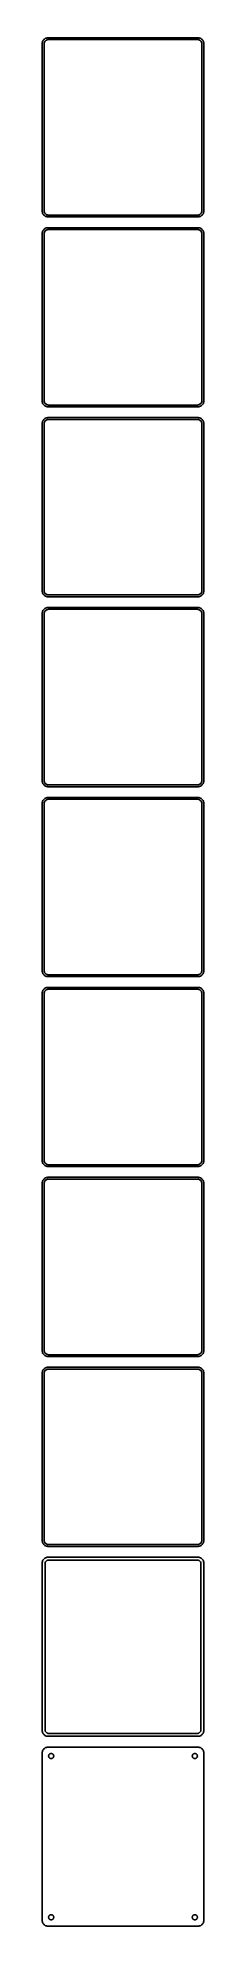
# Model space of a CAD drawing. Header units: metres. Extents: x -68 to 68, y 1515 to 3096.
import ezdxf

# ---------------------------------------------------------------- set-up
doc = ezdxf.new("R2010")
doc.units = ezdxf.units.M

msp = doc.modelspace()

# ---------------------------------------------------------------- linework, layer by layer
for p, q in [((-67.4606, 3091.63), (-67.5, 3091)), ((-67.5, 3091), (-67.5, 2951)), ((-67.3429, 3092.24), (-67.4606, 3091.63)), ((-67.1489, 3092.84), (-67.3429, 3092.24)), ((-66.8815, 3093.41), (-67.1489, 3092.84)), ((-66.5451, 3093.94), (-66.8815, 3093.41)), ((-66.1448, 3094.42), (-66.5451, 3093.94)), ((-65.6871, 3094.85), (-66.1448, 3094.42)), ((-66, 3090.5), (-65.9685, 3091)), ((-66, 2951.5), (-66, 3090.5)), ((-65.9685, 3091), (-65.8743, 3091.49)), ((-65.8743, 3091.49), (-65.7191, 3091.97)), ((-65.7191, 3091.97), (-65.5052, 3092.43)), ((-65.1791, 3095.22), (-65.6871, 3094.85)), ((-65.5052, 3092.43), (-65.2361, 3092.85)), ((-65.2361, 3092.85), (-64.9159, 3093.24)), ((-64.6289, 3095.52), (-65.1791, 3095.22)), ((-64.9159, 3093.24), (-64.5497, 3093.58)), ((-64.0451, 3095.76), (-64.6289, 3095.52)), ((-64.5497, 3093.58), (-64.1433, 3093.88)), ((-64.1433, 3093.88), (-63.7031, 3094.12)), ((-63.4369, 3095.91), (-64.0451, 3095.76)), ((-63.7031, 3094.12), (-63.2361, 3094.3)), ((-62.8139, 3095.99), (-63.4369, 3095.91)), ((-63.2361, 3094.3), (-62.7495, 3094.43)), ((62.8139, 3095.99), (-62.8139, 3095.99)), ((-62.7495, 3094.43), (-62.2512, 3094.49)), ((-62.2512, 3094.49), (62.2512, 3094.49)), ((62.2512, 3094.49), (62.7495, 3094.43)), ((62.7495, 3094.43), (63.2361, 3094.3)), ((63.4369, 3095.91), (62.8139, 3095.99)), ((63.2361, 3094.3), (63.7031, 3094.12)), ((64.0451, 3095.76), (63.4369, 3095.91)), ((63.7031, 3094.12), (64.1433, 3093.88)), ((64.6289, 3095.52), (64.0451, 3095.76)), ((64.1433, 3093.88), (64.5497, 3093.58)), ((64.5497, 3093.58), (64.9159, 3093.24)), ((65.1791, 3095.22), (64.6289, 3095.52)), ((64.9159, 3093.24), (65.2361, 3092.85)), ((65.6871, 3094.85), (65.1791, 3095.22)), ((65.2361, 3092.85), (65.5052, 3092.43)), ((65.5052, 3092.43), (65.7191, 3091.97)), ((66.1448, 3094.42), (65.6871, 3094.85)), ((65.7191, 3091.97), (65.8743, 3091.49)), ((65.8743, 3091.49), (65.9685, 3091)), ((65.9685, 3091), (66, 3090.5)), ((66, 3090.5), (66, 2951.5)), ((66.5451, 3093.94), (66.1448, 3094.42)), ((66.8815, 3093.41), (66.5451, 3093.94)), ((67.1489, 3092.84), (66.8815, 3093.41)), ((67.3429, 3092.24), (67.1489, 3092.84)), ((67.4606, 3091.63), (67.3429, 3092.24)), ((67.5, 3091), (67.4606, 3091.63)), ((67.5, 2951), (67.5, 3091)), ((-67.5, 2951), (-67.4606, 2950.37)), ((-67.4606, 2950.37), (-67.3429, 2949.76)), ((-67.3429, 2949.76), (-67.1489, 2949.16)), ((-67.1489, 2949.16), (-66.8815, 2948.59)), ((-66.8815, 2948.59), (-66.5451, 2948.06)), ((-66.5451, 2948.06), (-66.1448, 2947.58)), ((-66.1448, 2947.58), (-65.6871, 2947.15)), ((-65.9685, 2951), (-66, 2951.5)), ((-65.8743, 2950.51), (-65.9685, 2951)), ((-65.7191, 2950.03), (-65.8743, 2950.51)), ((-65.5052, 2949.57), (-65.7191, 2950.03)), ((-65.6871, 2947.15), (-65.1791, 2946.78)), ((-65.2361, 2949.15), (-65.5052, 2949.57)), ((-64.9159, 2948.76), (-65.2361, 2949.15)), ((-65.1791, 2946.78), (-64.6289, 2946.48)), ((-64.5497, 2948.42), (-64.9159, 2948.76)), ((-64.6289, 2946.48), (-64.0451, 2946.24)), ((-64.1433, 2948.12), (-64.5497, 2948.42)), ((-63.7031, 2947.88), (-64.1433, 2948.12)), ((-64.0451, 2946.24), (-63.4369, 2946.09)), ((-63.2361, 2947.7), (-63.7031, 2947.88)), ((-63.4369, 2946.09), (-62.8139, 2946.01)), ((-62.7495, 2947.57), (-63.2361, 2947.7)), ((-62.8139, 2946.01), (62.8139, 2946.01)), ((-62.2512, 2947.51), (-62.7495, 2947.57)), ((62.2512, 2947.51), (-62.2512, 2947.51)), ((62.7495, 2947.57), (62.2512, 2947.51)), ((63.2361, 2947.7), (62.7495, 2947.57)), ((62.8139, 2946.01), (63.4369, 2946.09)), ((63.7031, 2947.88), (63.2361, 2947.7)), ((63.4369, 2946.09), (64.0451, 2946.24)), ((64.1433, 2948.12), (63.7031, 2947.88)), ((64.0451, 2946.24), (64.6289, 2946.48)), ((64.5497, 2948.42), (64.1433, 2948.12)), ((64.9159, 2948.76), (64.5497, 2948.42)), ((64.6289, 2946.48), (65.1791, 2946.78)), ((65.2361, 2949.15), (64.9159, 2948.76)), ((65.1791, 2946.78), (65.6871, 2947.15)), ((65.5052, 2949.57), (65.2361, 2949.15)), ((65.7191, 2950.03), (65.5052, 2949.57)), ((65.6871, 2947.15), (66.1448, 2947.58)), ((65.8743, 2950.51), (65.7191, 2950.03)), ((65.9685, 2951), (65.8743, 2950.51)), ((66, 2951.5), (65.9685, 2951)), ((66.1448, 2947.58), (66.5451, 2948.06)), ((66.5451, 2948.06), (66.8815, 2948.59)), ((66.8815, 2948.59), (67.1489, 2949.16)), ((67.1489, 2949.16), (67.3429, 2949.76)), ((67.3429, 2949.76), (67.4606, 2950.37)), ((67.4606, 2950.37), (67.5, 2951)), ((-67.4606, 2932.63), (-67.5, 2932)), ((-67.5, 2932), (-67.5, 2792)), ((-67.3429, 2933.24), (-67.4606, 2932.63)), ((-67.1489, 2933.84), (-67.3429, 2933.24)), ((-66.8815, 2934.41), (-67.1489, 2933.84)), ((-66.5451, 2934.94), (-66.8815, 2934.41)), ((-66.1448, 2935.42), (-66.5451, 2934.94)), ((-65.6871, 2935.85), (-66.1448, 2935.42)), ((-66, 2931.5), (-65.9685, 2932)), ((-66, 2792.5), (-66, 2931.5)), ((-65.9685, 2932), (-65.8743, 2932.49)), ((-65.8743, 2932.49), (-65.7191, 2932.97)), ((-65.7191, 2932.97), (-65.5052, 2933.43)), ((-65.1791, 2936.22), (-65.6871, 2935.85)), ((-65.5052, 2933.43), (-65.2361, 2933.85)), ((-65.2361, 2933.85), (-64.9159, 2934.24)), ((-64.6289, 2936.52), (-65.1791, 2936.22)), ((-64.9159, 2934.24), (-64.5497, 2934.58)), ((-64.0451, 2936.76), (-64.6289, 2936.52)), ((-64.5497, 2934.58), (-64.1433, 2934.88)), ((-64.1433, 2934.88), (-63.7031, 2935.12)), ((-63.4369, 2936.91), (-64.0451, 2936.76)), ((-63.7031, 2935.12), (-63.2361, 2935.3)), ((-62.8139, 2936.99), (-63.4369, 2936.91)), ((-63.2361, 2935.3), (-62.7495, 2935.43)), ((62.8139, 2936.99), (-62.8139, 2936.99)), ((-62.7495, 2935.43), (-62.2512, 2935.49)), ((-62.2512, 2935.49), (62.2512, 2935.49)), ((62.2512, 2935.49), (62.7495, 2935.43)), ((62.7495, 2935.43), (63.2361, 2935.3)), ((63.4369, 2936.91), (62.8139, 2936.99)), ((63.2361, 2935.3), (63.7031, 2935.12)), ((64.0451, 2936.76), (63.4369, 2936.91)), ((63.7031, 2935.12), (64.1433, 2934.88)), ((64.6289, 2936.52), (64.0451, 2936.76)), ((64.1433, 2934.88), (64.5497, 2934.58)), ((64.5497, 2934.58), (64.9159, 2934.24)), ((65.1791, 2936.22), (64.6289, 2936.52)), ((64.9159, 2934.24), (65.2361, 2933.85)), ((65.6871, 2935.85), (65.1791, 2936.22)), ((65.2361, 2933.85), (65.5052, 2933.43)), ((65.5052, 2933.43), (65.7191, 2932.97)), ((66.1448, 2935.42), (65.6871, 2935.85)), ((65.7191, 2932.97), (65.8743, 2932.49)), ((65.8743, 2932.49), (65.9685, 2932)), ((65.9685, 2932), (66, 2931.5)), ((66, 2931.5), (66, 2792.5)), ((66.5451, 2934.94), (66.1448, 2935.42)), ((66.8815, 2934.41), (66.5451, 2934.94)), ((67.1489, 2933.84), (66.8815, 2934.41)), ((67.3429, 2933.24), (67.1489, 2933.84)), ((67.4606, 2932.63), (67.3429, 2933.24)), ((67.5, 2932), (67.4606, 2932.63)), ((67.5, 2792), (67.5, 2932)), ((-67.5, 2792), (-67.4606, 2791.37)), ((-67.4606, 2791.37), (-67.3429, 2790.76)), ((-67.3429, 2790.76), (-67.1489, 2790.16)), ((-67.1489, 2790.16), (-66.8815, 2789.59)), ((-66.8815, 2789.59), (-66.5451, 2789.06)), ((-66.5451, 2789.06), (-66.1448, 2788.58)), ((-66.1448, 2788.58), (-65.6871, 2788.15)), ((-65.9685, 2792), (-66, 2792.5)), ((-65.8743, 2791.51), (-65.9685, 2792)), ((-65.7191, 2791.03), (-65.8743, 2791.51)), ((-65.5052, 2790.57), (-65.7191, 2791.03)), ((-65.6871, 2788.15), (-65.1791, 2787.78)), ((-65.2361, 2790.15), (-65.5052, 2790.57)), ((-64.9159, 2789.76), (-65.2361, 2790.15)), ((-65.1791, 2787.78), (-64.6289, 2787.48)), ((-64.5497, 2789.42), (-64.9159, 2789.76)), ((-64.6289, 2787.48), (-64.0451, 2787.24)), ((-64.1433, 2789.12), (-64.5497, 2789.42)), ((-63.7031, 2788.88), (-64.1433, 2789.12)), ((-64.0451, 2787.24), (-63.4369, 2787.09)), ((-63.2361, 2788.7), (-63.7031, 2788.88)), ((-63.4369, 2787.09), (-62.8139, 2787.01)), ((-62.7495, 2788.57), (-63.2361, 2788.7)), ((-62.8139, 2787.01), (62.8139, 2787.01)), ((-62.2512, 2788.51), (-62.7495, 2788.57)), ((62.2512, 2788.51), (-62.2512, 2788.51)), ((62.7495, 2788.57), (62.2512, 2788.51)), ((63.2361, 2788.7), (62.7495, 2788.57)), ((62.8139, 2787.01), (63.4369, 2787.09)), ((63.7031, 2788.88), (63.2361, 2788.7)), ((63.4369, 2787.09), (64.0451, 2787.24)), ((64.1433, 2789.12), (63.7031, 2788.88)), ((64.0451, 2787.24), (64.6289, 2787.48)), ((64.5497, 2789.42), (64.1433, 2789.12)), ((64.9159, 2789.76), (64.5497, 2789.42)), ((64.6289, 2787.48), (65.1791, 2787.78)), ((65.2361, 2790.15), (64.9159, 2789.76)), ((65.1791, 2787.78), (65.6871, 2788.15)), ((65.5052, 2790.57), (65.2361, 2790.15)), ((65.7191, 2791.03), (65.5052, 2790.57)), ((65.6871, 2788.15), (66.1448, 2788.58)), ((65.8743, 2791.51), (65.7191, 2791.03)), ((65.9685, 2792), (65.8743, 2791.51)), ((66, 2792.5), (65.9685, 2792)), ((66.1448, 2788.58), (66.5451, 2789.06)), ((66.5451, 2789.06), (66.8815, 2789.59)), ((66.8815, 2789.59), (67.1489, 2790.16)), ((67.1489, 2790.16), (67.3429, 2790.76)), ((67.3429, 2790.76), (67.4606, 2791.37)), ((67.4606, 2791.37), (67.5, 2792)), ((-67.4606, 2773.63), (-67.5, 2773)), ((-67.5, 2773), (-67.5, 2633)), ((-67.3429, 2774.24), (-67.4606, 2773.63)), ((-67.1489, 2774.84), (-67.3429, 2774.24)), ((-66.8815, 2775.41), (-67.1489, 2774.84)), ((-66.5451, 2775.94), (-66.8815, 2775.41)), ((-66.1448, 2776.42), (-66.5451, 2775.94)), ((-65.6871, 2776.85), (-66.1448, 2776.42)), ((-66, 2772.5), (-65.9685, 2773)), ((-66, 2633.5), (-66, 2772.5)), ((-65.9685, 2773), (-65.8743, 2773.49)), ((-65.8743, 2773.49), (-65.7191, 2773.97)), ((-65.7191, 2773.97), (-65.5052, 2774.43)), ((-65.1791, 2777.22), (-65.6871, 2776.85)), ((-65.5052, 2774.43), (-65.2361, 2774.85)), ((-65.2361, 2774.85), (-64.9159, 2775.24)), ((-64.6289, 2777.52), (-65.1791, 2777.22)), ((-64.9159, 2775.24), (-64.5497, 2775.58)), ((-64.0451, 2777.76), (-64.6289, 2777.52)), ((-64.5497, 2775.58), (-64.1433, 2775.88)), ((-64.1433, 2775.88), (-63.7031, 2776.12)), ((-63.4369, 2777.91), (-64.0451, 2777.76)), ((-63.7031, 2776.12), (-63.2361, 2776.3)), ((-62.8139, 2777.99), (-63.4369, 2777.91)), ((-63.2361, 2776.3), (-62.7495, 2776.43)), ((62.8139, 2777.99), (-62.8139, 2777.99)), ((-62.7495, 2776.43), (-62.2512, 2776.49)), ((-62.2512, 2776.49), (62.2512, 2776.49)), ((62.2512, 2776.49), (62.7495, 2776.43)), ((62.7495, 2776.43), (63.2361, 2776.3)), ((63.4369, 2777.91), (62.8139, 2777.99)), ((63.2361, 2776.3), (63.7031, 2776.12)), ((64.0451, 2777.76), (63.4369, 2777.91)), ((63.7031, 2776.12), (64.1433, 2775.88)), ((64.6289, 2777.52), (64.0451, 2777.76)), ((64.1433, 2775.88), (64.5497, 2775.58)), ((64.5497, 2775.58), (64.9159, 2775.24)), ((65.1791, 2777.22), (64.6289, 2777.52)), ((64.9159, 2775.24), (65.2361, 2774.85)), ((65.6871, 2776.85), (65.1791, 2777.22)), ((65.2361, 2774.85), (65.5052, 2774.43)), ((65.5052, 2774.43), (65.7191, 2773.97)), ((66.1448, 2776.42), (65.6871, 2776.85)), ((65.7191, 2773.97), (65.8743, 2773.49)), ((65.8743, 2773.49), (65.9685, 2773)), ((65.9685, 2773), (66, 2772.5)), ((66, 2772.5), (66, 2633.5)), ((66.5451, 2775.94), (66.1448, 2776.42)), ((66.8815, 2775.41), (66.5451, 2775.94)), ((67.1489, 2774.84), (66.8815, 2775.41)), ((67.3429, 2774.24), (67.1489, 2774.84)), ((67.4606, 2773.63), (67.3429, 2774.24)), ((67.5, 2773), (67.4606, 2773.63)), ((67.5, 2633), (67.5, 2773)), ((-67.5, 2633), (-67.4606, 2632.37)), ((-67.4606, 2632.37), (-67.3429, 2631.76)), ((-67.3429, 2631.76), (-67.1489, 2631.16)), ((-67.1489, 2631.16), (-66.8815, 2630.59)), ((-66.8815, 2630.59), (-66.5451, 2630.06)), ((-66.5451, 2630.06), (-66.1448, 2629.58)), ((-66.1448, 2629.58), (-65.6871, 2629.15)), ((-65.9685, 2633), (-66, 2633.5)), ((-65.8743, 2632.51), (-65.9685, 2633)), ((-65.7191, 2632.03), (-65.8743, 2632.51)), ((-65.5052, 2631.57), (-65.7191, 2632.03)), ((-65.6871, 2629.15), (-65.1791, 2628.78)), ((-65.2361, 2631.15), (-65.5052, 2631.57)), ((-64.9159, 2630.76), (-65.2361, 2631.15)), ((-65.1791, 2628.78), (-64.6289, 2628.48)), ((-64.5497, 2630.42), (-64.9159, 2630.76)), ((-64.6289, 2628.48), (-64.0451, 2628.24)), ((-64.1433, 2630.12), (-64.5497, 2630.42)), ((-63.7031, 2629.88), (-64.1433, 2630.12)), ((-64.0451, 2628.24), (-63.4369, 2628.09)), ((-63.2361, 2629.7), (-63.7031, 2629.88)), ((-63.4369, 2628.09), (-62.8139, 2628.01)), ((-62.7495, 2629.57), (-63.2361, 2629.7)), ((-62.8139, 2628.01), (62.8139, 2628.01)), ((-62.2512, 2629.51), (-62.7495, 2629.57)), ((62.2512, 2629.51), (-62.2512, 2629.51)), ((62.7495, 2629.57), (62.2512, 2629.51)), ((63.2361, 2629.7), (62.7495, 2629.57)), ((62.8139, 2628.01), (63.4369, 2628.09)), ((63.7031, 2629.88), (63.2361, 2629.7)), ((63.4369, 2628.09), (64.0451, 2628.24)), ((64.1433, 2630.12), (63.7031, 2629.88)), ((64.0451, 2628.24), (64.6289, 2628.48)), ((64.5497, 2630.42), (64.1433, 2630.12)), ((64.9159, 2630.76), (64.5497, 2630.42)), ((64.6289, 2628.48), (65.1791, 2628.78)), ((65.2361, 2631.15), (64.9159, 2630.76)), ((65.1791, 2628.78), (65.6871, 2629.15)), ((65.5052, 2631.57), (65.2361, 2631.15)), ((65.7191, 2632.03), (65.5052, 2631.57)), ((65.6871, 2629.15), (66.1448, 2629.58)), ((65.8743, 2632.51), (65.7191, 2632.03)), ((65.9685, 2633), (65.8743, 2632.51)), ((66, 2633.5), (65.9685, 2633)), ((66.1448, 2629.58), (66.5451, 2630.06)), ((66.5451, 2630.06), (66.8815, 2630.59)), ((66.8815, 2630.59), (67.1489, 2631.16)), ((67.1489, 2631.16), (67.3429, 2631.76)), ((67.3429, 2631.76), (67.4606, 2632.37)), ((67.4606, 2632.37), (67.5, 2633)), ((-67.4606, 2614.63), (-67.5, 2614)), ((-67.5, 2614), (-67.5, 2474)), ((-67.3429, 2615.24), (-67.4606, 2614.63)), ((-67.1489, 2615.84), (-67.3429, 2615.24)), ((-66.8815, 2616.41), (-67.1489, 2615.84)), ((-66.5451, 2616.94), (-66.8815, 2616.41)), ((-66.1448, 2617.42), (-66.5451, 2616.94)), ((-65.6871, 2617.85), (-66.1448, 2617.42)), ((-66, 2613.5), (-65.9685, 2614)), ((-66, 2474.5), (-66, 2613.5)), ((-65.9685, 2614), (-65.8743, 2614.49)), ((-65.8743, 2614.49), (-65.7191, 2614.97)), ((-65.7191, 2614.97), (-65.5052, 2615.43)), ((-65.1791, 2618.22), (-65.6871, 2617.85)), ((-65.5052, 2615.43), (-65.2361, 2615.85)), ((-65.2361, 2615.85), (-64.9159, 2616.24)), ((-64.6289, 2618.52), (-65.1791, 2618.22)), ((-64.9159, 2616.24), (-64.5497, 2616.58)), ((-64.0451, 2618.76), (-64.6289, 2618.52)), ((-64.5497, 2616.58), (-64.1433, 2616.88)), ((-64.1433, 2616.88), (-63.7031, 2617.12)), ((-63.4369, 2618.91), (-64.0451, 2618.76)), ((-63.7031, 2617.12), (-63.2361, 2617.3)), ((-62.8139, 2618.99), (-63.4369, 2618.91)), ((-63.2361, 2617.3), (-62.7495, 2617.43)), ((62.8139, 2618.99), (-62.8139, 2618.99)), ((-62.7495, 2617.43), (-62.2512, 2617.49)), ((-62.2512, 2617.49), (62.2512, 2617.49)), ((62.2512, 2617.49), (62.7495, 2617.43)), ((62.7495, 2617.43), (63.2361, 2617.3)), ((63.4369, 2618.91), (62.8139, 2618.99)), ((63.2361, 2617.3), (63.7031, 2617.12)), ((64.0451, 2618.76), (63.4369, 2618.91)), ((63.7031, 2617.12), (64.1433, 2616.88)), ((64.6289, 2618.52), (64.0451, 2618.76)), ((64.1433, 2616.88), (64.5497, 2616.58)), ((64.5497, 2616.58), (64.9159, 2616.24)), ((65.1791, 2618.22), (64.6289, 2618.52)), ((64.9159, 2616.24), (65.2361, 2615.85)), ((65.6871, 2617.85), (65.1791, 2618.22)), ((65.2361, 2615.85), (65.5052, 2615.43)), ((65.5052, 2615.43), (65.7191, 2614.97)), ((66.1448, 2617.42), (65.6871, 2617.85)), ((65.7191, 2614.97), (65.8743, 2614.49)), ((65.8743, 2614.49), (65.9685, 2614)), ((65.9685, 2614), (66, 2613.5)), ((66, 2613.5), (66, 2474.5)), ((66.5451, 2616.94), (66.1448, 2617.42)), ((66.8815, 2616.41), (66.5451, 2616.94)), ((67.1489, 2615.84), (66.8815, 2616.41)), ((67.3429, 2615.24), (67.1489, 2615.84)), ((67.4606, 2614.63), (67.3429, 2615.24)), ((67.5, 2614), (67.4606, 2614.63)), ((67.5, 2474), (67.5, 2614)), ((-67.5, 2474), (-67.4606, 2473.37)), ((-67.4606, 2473.37), (-67.3429, 2472.76)), ((-67.3429, 2472.76), (-67.1489, 2472.16)), ((-67.1489, 2472.16), (-66.8815, 2471.59)), ((-66.8815, 2471.59), (-66.5451, 2471.06)), ((-66.5451, 2471.06), (-66.1448, 2470.58)), ((-66.1448, 2470.58), (-65.6871, 2470.15)), ((-65.9685, 2474), (-66, 2474.5)), ((-65.8743, 2473.51), (-65.9685, 2474)), ((-65.7191, 2473.03), (-65.8743, 2473.51)), ((-65.5052, 2472.57), (-65.7191, 2473.03)), ((-65.6871, 2470.15), (-65.1791, 2469.78)), ((-65.2361, 2472.15), (-65.5052, 2472.57)), ((-64.9159, 2471.76), (-65.2361, 2472.15)), ((-65.1791, 2469.78), (-64.6289, 2469.48)), ((-64.5497, 2471.42), (-64.9159, 2471.76)), ((-64.6289, 2469.48), (-64.0451, 2469.24)), ((-64.1433, 2471.12), (-64.5497, 2471.42)), ((-63.7031, 2470.88), (-64.1433, 2471.12)), ((-64.0451, 2469.24), (-63.4369, 2469.09)), ((-63.2361, 2470.7), (-63.7031, 2470.88)), ((-63.4369, 2469.09), (-62.8139, 2469.01)), ((-62.7495, 2470.57), (-63.2361, 2470.7)), ((-62.8139, 2469.01), (62.8139, 2469.01)), ((-62.2512, 2470.51), (-62.7495, 2470.57)), ((62.2512, 2470.51), (-62.2512, 2470.51)), ((62.7495, 2470.57), (62.2512, 2470.51)), ((63.2361, 2470.7), (62.7495, 2470.57)), ((62.8139, 2469.01), (63.4369, 2469.09)), ((63.7031, 2470.88), (63.2361, 2470.7)), ((63.4369, 2469.09), (64.0451, 2469.24)), ((64.1433, 2471.12), (63.7031, 2470.88)), ((64.0451, 2469.24), (64.6289, 2469.48)), ((64.5497, 2471.42), (64.1433, 2471.12)), ((64.9159, 2471.76), (64.5497, 2471.42)), ((64.6289, 2469.48), (65.1791, 2469.78)), ((65.2361, 2472.15), (64.9159, 2471.76)), ((65.1791, 2469.78), (65.6871, 2470.15)), ((65.5052, 2472.57), (65.2361, 2472.15)), ((65.7191, 2473.03), (65.5052, 2472.57)), ((65.6871, 2470.15), (66.1448, 2470.58)), ((65.8743, 2473.51), (65.7191, 2473.03)), ((65.9685, 2474), (65.8743, 2473.51)), ((66, 2474.5), (65.9685, 2474)), ((66.1448, 2470.58), (66.5451, 2471.06)), ((66.5451, 2471.06), (66.8815, 2471.59)), ((66.8815, 2471.59), (67.1489, 2472.16)), ((67.1489, 2472.16), (67.3429, 2472.76)), ((67.3429, 2472.76), (67.4606, 2473.37)), ((67.4606, 2473.37), (67.5, 2474)), ((-67.4606, 2455.63), (-67.5, 2455)), ((-67.5, 2455), (-67.5, 2315)), ((-67.3429, 2456.24), (-67.4606, 2455.63)), ((-67.1489, 2456.84), (-67.3429, 2456.24)), ((-66.8815, 2457.41), (-67.1489, 2456.84)), ((-66.5451, 2457.94), (-66.8815, 2457.41)), ((-66.1448, 2458.42), (-66.5451, 2457.94)), ((-65.6871, 2458.85), (-66.1448, 2458.42)), ((-66, 2454.5), (-65.9685, 2455)), ((-66, 2315.5), (-66, 2454.5)), ((-65.9685, 2455), (-65.8743, 2455.49)), ((-65.8743, 2455.49), (-65.7191, 2455.97)), ((-65.7191, 2455.97), (-65.5052, 2456.43)), ((-65.1791, 2459.22), (-65.6871, 2458.85)), ((-65.5052, 2456.43), (-65.2361, 2456.85)), ((-65.2361, 2456.85), (-64.9159, 2457.24)), ((-64.6289, 2459.52), (-65.1791, 2459.22)), ((-64.9159, 2457.24), (-64.5497, 2457.58)), ((-64.0451, 2459.76), (-64.6289, 2459.52)), ((-64.5497, 2457.58), (-64.1433, 2457.88)), ((-64.1433, 2457.88), (-63.7031, 2458.12)), ((-63.4369, 2459.91), (-64.0451, 2459.76)), ((-63.7031, 2458.12), (-63.2361, 2458.3)), ((-62.8139, 2459.99), (-63.4369, 2459.91)), ((-63.2361, 2458.3), (-62.7495, 2458.43)), ((62.8139, 2459.99), (-62.8139, 2459.99)), ((-62.7495, 2458.43), (-62.2512, 2458.49)), ((-62.2512, 2458.49), (62.2512, 2458.49)), ((62.2512, 2458.49), (62.7495, 2458.43)), ((62.7495, 2458.43), (63.2361, 2458.3)), ((63.4369, 2459.91), (62.8139, 2459.99)), ((63.2361, 2458.3), (63.7031, 2458.12)), ((64.0451, 2459.76), (63.4369, 2459.91)), ((63.7031, 2458.12), (64.1433, 2457.88)), ((64.6289, 2459.52), (64.0451, 2459.76)), ((64.1433, 2457.88), (64.5497, 2457.58)), ((64.5497, 2457.58), (64.9159, 2457.24)), ((65.1791, 2459.22), (64.6289, 2459.52)), ((64.9159, 2457.24), (65.2361, 2456.85)), ((65.6871, 2458.85), (65.1791, 2459.22)), ((65.2361, 2456.85), (65.5052, 2456.43)), ((65.5052, 2456.43), (65.7191, 2455.97)), ((66.1448, 2458.42), (65.6871, 2458.85)), ((65.7191, 2455.97), (65.8743, 2455.49)), ((65.8743, 2455.49), (65.9685, 2455)), ((65.9685, 2455), (66, 2454.5)), ((66, 2454.5), (66, 2315.5)), ((66.5451, 2457.94), (66.1448, 2458.42)), ((66.8815, 2457.41), (66.5451, 2457.94)), ((67.1489, 2456.84), (66.8815, 2457.41)), ((67.3429, 2456.24), (67.1489, 2456.84)), ((67.4606, 2455.63), (67.3429, 2456.24)), ((67.5, 2455), (67.4606, 2455.63)), ((67.5, 2315), (67.5, 2455)), ((-67.5, 2315), (-67.4606, 2314.37)), ((-67.4606, 2314.37), (-67.3429, 2313.76)), ((-67.3429, 2313.76), (-67.1489, 2313.16)), ((-67.1489, 2313.16), (-66.8815, 2312.59)), ((-66.8815, 2312.59), (-66.5451, 2312.06)), ((-66.5451, 2312.06), (-66.1448, 2311.58)), ((-66.1448, 2311.58), (-65.6871, 2311.15)), ((-65.9685, 2315), (-66, 2315.5)), ((-65.8743, 2314.51), (-65.9685, 2315)), ((-65.7191, 2314.03), (-65.8743, 2314.51)), ((-65.5052, 2313.57), (-65.7191, 2314.03)), ((-65.6871, 2311.15), (-65.1791, 2310.78)), ((-65.2361, 2313.15), (-65.5052, 2313.57)), ((-64.9159, 2312.76), (-65.2361, 2313.15)), ((-65.1791, 2310.78), (-64.6289, 2310.48)), ((-64.5497, 2312.42), (-64.9159, 2312.76)), ((-64.6289, 2310.48), (-64.0451, 2310.24)), ((-64.1433, 2312.12), (-64.5497, 2312.42)), ((-63.7031, 2311.88), (-64.1433, 2312.12)), ((-64.0451, 2310.24), (-63.4369, 2310.09)), ((-63.2361, 2311.7), (-63.7031, 2311.88)), ((-63.4369, 2310.09), (-62.8139, 2310.01)), ((-62.7495, 2311.57), (-63.2361, 2311.7)), ((-62.8139, 2310.01), (62.8139, 2310.01)), ((-62.2512, 2311.51), (-62.7495, 2311.57)), ((62.2512, 2311.51), (-62.2512, 2311.51)), ((62.7495, 2311.57), (62.2512, 2311.51)), ((63.2361, 2311.7), (62.7495, 2311.57)), ((62.8139, 2310.01), (63.4369, 2310.09)), ((63.7031, 2311.88), (63.2361, 2311.7)), ((63.4369, 2310.09), (64.0451, 2310.24)), ((64.1433, 2312.12), (63.7031, 2311.88)), ((64.0451, 2310.24), (64.6289, 2310.48)), ((64.5497, 2312.42), (64.1433, 2312.12)), ((64.9159, 2312.76), (64.5497, 2312.42)), ((64.6289, 2310.48), (65.1791, 2310.78)), ((65.2361, 2313.15), (64.9159, 2312.76)), ((65.1791, 2310.78), (65.6871, 2311.15)), ((65.5052, 2313.57), (65.2361, 2313.15)), ((65.7191, 2314.03), (65.5052, 2313.57)), ((65.6871, 2311.15), (66.1448, 2311.58)), ((65.8743, 2314.51), (65.7191, 2314.03)), ((65.9685, 2315), (65.8743, 2314.51)), ((66, 2315.5), (65.9685, 2315)), ((66.1448, 2311.58), (66.5451, 2312.06)), ((66.5451, 2312.06), (66.8815, 2312.59)), ((66.8815, 2312.59), (67.1489, 2313.16)), ((67.1489, 2313.16), (67.3429, 2313.76)), ((67.3429, 2313.76), (67.4606, 2314.37)), ((67.4606, 2314.37), (67.5, 2315)), ((-67.4606, 2296.63), (-67.5, 2296)), ((-67.5, 2296), (-67.5, 2156)), ((-67.3429, 2297.24), (-67.4606, 2296.63)), ((-67.1489, 2297.84), (-67.3429, 2297.24)), ((-66.8815, 2298.41), (-67.1489, 2297.84)), ((-66.5451, 2298.94), (-66.8815, 2298.41)), ((-66.1448, 2299.42), (-66.5451, 2298.94)), ((-65.6871, 2299.85), (-66.1448, 2299.42)), ((-66, 2295.5), (-65.9685, 2296)), ((-66, 2156.5), (-66, 2295.5)), ((-65.9685, 2296), (-65.8743, 2296.49)), ((-65.8743, 2296.49), (-65.7191, 2296.97)), ((-65.7191, 2296.97), (-65.5052, 2297.43)), ((-65.1791, 2300.22), (-65.6871, 2299.85)), ((-65.5052, 2297.43), (-65.2361, 2297.85)), ((-65.2361, 2297.85), (-64.9159, 2298.24)), ((-64.6289, 2300.52), (-65.1791, 2300.22)), ((-64.9159, 2298.24), (-64.5497, 2298.58)), ((-64.0451, 2300.76), (-64.6289, 2300.52)), ((-64.5497, 2298.58), (-64.1433, 2298.88)), ((-64.1433, 2298.88), (-63.7031, 2299.12)), ((-63.4369, 2300.91), (-64.0451, 2300.76)), ((-63.7031, 2299.12), (-63.2361, 2299.3)), ((-62.8139, 2300.99), (-63.4369, 2300.91)), ((-63.2361, 2299.3), (-62.7495, 2299.43)), ((62.8139, 2300.99), (-62.8139, 2300.99)), ((-62.7495, 2299.43), (-62.2512, 2299.49)), ((-62.2512, 2299.49), (62.2512, 2299.49)), ((62.2512, 2299.49), (62.7495, 2299.43)), ((62.7495, 2299.43), (63.2361, 2299.3)), ((63.4369, 2300.91), (62.8139, 2300.99)), ((63.2361, 2299.3), (63.7031, 2299.12)), ((64.0451, 2300.76), (63.4369, 2300.91)), ((63.7031, 2299.12), (64.1433, 2298.88)), ((64.6289, 2300.52), (64.0451, 2300.76)), ((64.1433, 2298.88), (64.5497, 2298.58)), ((64.5497, 2298.58), (64.9159, 2298.24)), ((65.1791, 2300.22), (64.6289, 2300.52)), ((64.9159, 2298.24), (65.2361, 2297.85)), ((65.6871, 2299.85), (65.1791, 2300.22)), ((65.2361, 2297.85), (65.5052, 2297.43)), ((65.5052, 2297.43), (65.7191, 2296.97)), ((66.1448, 2299.42), (65.6871, 2299.85)), ((65.7191, 2296.97), (65.8743, 2296.49)), ((65.8743, 2296.49), (65.9685, 2296)), ((65.9685, 2296), (66, 2295.5)), ((66, 2295.5), (66, 2156.5)), ((66.5451, 2298.94), (66.1448, 2299.42)), ((66.8815, 2298.41), (66.5451, 2298.94)), ((67.1489, 2297.84), (66.8815, 2298.41)), ((67.3429, 2297.24), (67.1489, 2297.84)), ((67.4606, 2296.63), (67.3429, 2297.24)), ((67.5, 2296), (67.4606, 2296.63)), ((67.5, 2156), (67.5, 2296)), ((-67.5, 2156), (-67.4606, 2155.37)), ((-67.4606, 2155.37), (-67.3429, 2154.76)), ((-67.3429, 2154.76), (-67.1489, 2154.16)), ((-67.1489, 2154.16), (-66.8815, 2153.59)), ((-66.8815, 2153.59), (-66.5451, 2153.06)), ((-66.5451, 2153.06), (-66.1448, 2152.58)), ((-66.1448, 2152.58), (-65.6871, 2152.15)), ((-65.9685, 2156), (-66, 2156.5)), ((-65.8743, 2155.51), (-65.9685, 2156)), ((-65.7191, 2155.03), (-65.8743, 2155.51)), ((-65.5052, 2154.57), (-65.7191, 2155.03)), ((-65.6871, 2152.15), (-65.1791, 2151.78)), ((-65.2361, 2154.15), (-65.5052, 2154.57)), ((-64.9159, 2153.76), (-65.2361, 2154.15)), ((-65.1791, 2151.78), (-64.6289, 2151.48)), ((-64.5497, 2153.42), (-64.9159, 2153.76)), ((-64.6289, 2151.48), (-64.0451, 2151.24)), ((-64.1433, 2153.12), (-64.5497, 2153.42)), ((-63.7031, 2152.88), (-64.1433, 2153.12)), ((-64.0451, 2151.24), (-63.4369, 2151.09)), ((-63.2361, 2152.7), (-63.7031, 2152.88)), ((-63.4369, 2151.09), (-62.8139, 2151.01)), ((-62.7495, 2152.57), (-63.2361, 2152.7)), ((-62.8139, 2151.01), (62.8139, 2151.01)), ((-62.2512, 2152.51), (-62.7495, 2152.57)), ((62.2512, 2152.51), (-62.2512, 2152.51)), ((62.7495, 2152.57), (62.2512, 2152.51)), ((63.2361, 2152.7), (62.7495, 2152.57)), ((62.8139, 2151.01), (63.4369, 2151.09)), ((63.7031, 2152.88), (63.2361, 2152.7)), ((63.4369, 2151.09), (64.0451, 2151.24)), ((64.1433, 2153.12), (63.7031, 2152.88)), ((64.0451, 2151.24), (64.6289, 2151.48)), ((64.5497, 2153.42), (64.1433, 2153.12)), ((64.9159, 2153.76), (64.5497, 2153.42)), ((64.6289, 2151.48), (65.1791, 2151.78)), ((65.2361, 2154.15), (64.9159, 2153.76)), ((65.1791, 2151.78), (65.6871, 2152.15)), ((65.5052, 2154.57), (65.2361, 2154.15)), ((65.7191, 2155.03), (65.5052, 2154.57)), ((65.6871, 2152.15), (66.1448, 2152.58)), ((65.8743, 2155.51), (65.7191, 2155.03)), ((65.9685, 2156), (65.8743, 2155.51)), ((66, 2156.5), (65.9685, 2156)), ((66.1448, 2152.58), (66.5451, 2153.06)), ((66.5451, 2153.06), (66.8815, 2153.59)), ((66.8815, 2153.59), (67.1489, 2154.16)), ((67.1489, 2154.16), (67.3429, 2154.76)), ((67.3429, 2154.76), (67.4606, 2155.37)), ((67.4606, 2155.37), (67.5, 2156)), ((-67.4606, 2137.63), (-67.5, 2137)), ((-67.5, 2137), (-67.5, 1997)), ((-67.3429, 2138.24), (-67.4606, 2137.63)), ((-67.1489, 2138.84), (-67.3429, 2138.24)), ((-66.8815, 2139.41), (-67.1489, 2138.84)), ((-66.5451, 2139.94), (-66.8815, 2139.41)), ((-66.1448, 2140.42), (-66.5451, 2139.94)), ((-65.6871, 2140.85), (-66.1448, 2140.42)), ((-66, 2136.5), (-65.9685, 2137)), ((-66, 1997.5), (-66, 2136.5)), ((-65.9685, 2137), (-65.8743, 2137.49)), ((-65.8743, 2137.49), (-65.7191, 2137.97)), ((-65.7191, 2137.97), (-65.5052, 2138.43)), ((-65.1791, 2141.22), (-65.6871, 2140.85)), ((-65.5052, 2138.43), (-65.2361, 2138.85)), ((-65.2361, 2138.85), (-64.9159, 2139.24)), ((-64.6289, 2141.52), (-65.1791, 2141.22)), ((-64.9159, 2139.24), (-64.5497, 2139.58)), ((-64.0451, 2141.76), (-64.6289, 2141.52)), ((-64.5497, 2139.58), (-64.1433, 2139.88)), ((-64.1433, 2139.88), (-63.7031, 2140.12)), ((-63.4369, 2141.91), (-64.0451, 2141.76)), ((-63.7031, 2140.12), (-63.2361, 2140.3)), ((-62.8139, 2141.99), (-63.4369, 2141.91)), ((-63.2361, 2140.3), (-62.7495, 2140.43)), ((62.8139, 2141.99), (-62.8139, 2141.99)), ((-62.7495, 2140.43), (-62.2512, 2140.49)), ((-62.2512, 2140.49), (62.2512, 2140.49)), ((62.2512, 2140.49), (62.7495, 2140.43)), ((62.7495, 2140.43), (63.2361, 2140.3)), ((63.4369, 2141.91), (62.8139, 2141.99)), ((63.2361, 2140.3), (63.7031, 2140.12)), ((64.0451, 2141.76), (63.4369, 2141.91)), ((63.7031, 2140.12), (64.1433, 2139.88)), ((64.6289, 2141.52), (64.0451, 2141.76)), ((64.1433, 2139.88), (64.5497, 2139.58)), ((64.5497, 2139.58), (64.9159, 2139.24)), ((65.1791, 2141.22), (64.6289, 2141.52)), ((64.9159, 2139.24), (65.2361, 2138.85)), ((65.6871, 2140.85), (65.1791, 2141.22)), ((65.2361, 2138.85), (65.5052, 2138.43)), ((65.5052, 2138.43), (65.7191, 2137.97)), ((66.1448, 2140.42), (65.6871, 2140.85)), ((65.7191, 2137.97), (65.8743, 2137.49)), ((65.8743, 2137.49), (65.9685, 2137)), ((65.9685, 2137), (66, 2136.5)), ((66, 2136.5), (66, 1997.5)), ((66.5451, 2139.94), (66.1448, 2140.42)), ((66.8815, 2139.41), (66.5451, 2139.94)), ((67.1489, 2138.84), (66.8815, 2139.41)), ((67.3429, 2138.24), (67.1489, 2138.84)), ((67.4606, 2137.63), (67.3429, 2138.24)), ((67.5, 2137), (67.4606, 2137.63)), ((67.5, 1997), (67.5, 2137)), ((-67.5, 1997), (-67.4606, 1996.37)), ((-67.4606, 1996.37), (-67.3429, 1995.76)), ((-67.3429, 1995.76), (-67.1489, 1995.16)), ((-67.1489, 1995.16), (-66.8815, 1994.59)), ((-66.8815, 1994.59), (-66.5451, 1994.06)), ((-66.5451, 1994.06), (-66.1448, 1993.58)), ((-66.1448, 1993.58), (-65.6871, 1993.15)), ((-65.9685, 1997), (-66, 1997.5)), ((-65.8743, 1996.51), (-65.9685, 1997)), ((-65.7191, 1996.03), (-65.8743, 1996.51)), ((-65.5052, 1995.57), (-65.7191, 1996.03)), ((-65.6871, 1993.15), (-65.1791, 1992.78)), ((-65.2361, 1995.15), (-65.5052, 1995.57)), ((-64.9159, 1994.76), (-65.2361, 1995.15)), ((-65.1791, 1992.78), (-64.6289, 1992.48)), ((-64.5497, 1994.42), (-64.9159, 1994.76)), ((-64.6289, 1992.48), (-64.0451, 1992.24)), ((-64.1433, 1994.12), (-64.5497, 1994.42)), ((-63.7031, 1993.88), (-64.1433, 1994.12)), ((-64.0451, 1992.24), (-63.4369, 1992.09)), ((-63.2361, 1993.7), (-63.7031, 1993.88)), ((-63.4369, 1992.09), (-62.8139, 1992.01)), ((-62.7495, 1993.57), (-63.2361, 1993.7)), ((-62.2512, 1993.51), (-62.7495, 1993.57)), ((62.2512, 1993.51), (-62.2512, 1993.51)), ((62.7495, 1993.57), (62.2512, 1993.51)), ((63.2361, 1993.7), (62.7495, 1993.57)), ((62.8139, 1992.01), (63.4369, 1992.09)), ((63.7031, 1993.88), (63.2361, 1993.7)), ((63.4369, 1992.09), (64.0451, 1992.24)), ((64.1433, 1994.12), (63.7031, 1993.88)), ((64.0451, 1992.24), (64.6289, 1992.48)), ((64.5497, 1994.42), (64.1433, 1994.12)), ((64.9159, 1994.76), (64.5497, 1994.42)), ((64.6289, 1992.48), (65.1791, 1992.78)), ((65.2361, 1995.15), (64.9159, 1994.76)), ((65.1791, 1992.78), (65.6871, 1993.15)), ((65.5052, 1995.57), (65.2361, 1995.15)), ((65.7191, 1996.03), (65.5052, 1995.57)), ((65.6871, 1993.15), (66.1448, 1993.58)), ((65.8743, 1996.51), (65.7191, 1996.03)), ((65.9685, 1997), (65.8743, 1996.51)), ((66, 1997.5), (65.9685, 1997)), ((66.1448, 1993.58), (66.5451, 1994.06)), ((66.5451, 1994.06), (66.8815, 1994.59)), ((66.8815, 1994.59), (67.1489, 1995.16)), ((67.1489, 1995.16), (67.3429, 1995.76)), ((67.3429, 1995.76), (67.4606, 1996.37)), ((67.4606, 1996.37), (67.5, 1997)), ((-67.4606, 1978.63), (-67.5, 1978)), ((-67.5, 1978), (-67.5, 1838)), ((-67.3429, 1979.24), (-67.4606, 1978.63)), ((-67.1489, 1979.84), (-67.3429, 1979.24)), ((-66.8815, 1980.41), (-67.1489, 1979.84)), ((-66.5451, 1980.94), (-66.8815, 1980.41)), ((-66.1448, 1981.42), (-66.5451, 1980.94)), ((-65.6871, 1981.85), (-66.1448, 1981.42)), ((-66, 1977.5), (-65.9685, 1978)), ((-66, 1838.5), (-66, 1977.5)), ((-65.9685, 1978), (-65.8743, 1978.49)), ((-65.8743, 1978.49), (-65.7191, 1978.97)), ((-65.7191, 1978.97), (-65.5052, 1979.43)), ((-65.1791, 1982.22), (-65.6871, 1981.85)), ((-65.5052, 1979.43), (-65.2361, 1979.85)), ((-65.2361, 1979.85), (-64.9159, 1980.24)), ((-64.6289, 1982.52), (-65.1791, 1982.22)), ((-64.9159, 1980.24), (-64.5497, 1980.58)), ((-64.0451, 1982.76), (-64.6289, 1982.52)), ((-64.5497, 1980.58), (-64.1433, 1980.88)), ((-64.1433, 1980.88), (-63.7031, 1981.12)), ((-63.4369, 1982.91), (-64.0451, 1982.76)), ((-63.7031, 1981.12), (-63.2361, 1981.3)), ((-62.8139, 1982.99), (-63.4369, 1982.91)), ((-63.2361, 1981.3), (-62.7495, 1981.43)), ((-62.8139, 1992.01), (62.8139, 1992.01)), ((62.8139, 1982.99), (-62.8139, 1982.99)), ((-62.7495, 1981.43), (-62.2512, 1981.49)), ((-62.2512, 1981.49), (62.2512, 1981.49)), ((62.2512, 1981.49), (62.7495, 1981.43)), ((62.7495, 1981.43), (63.2361, 1981.3)), ((63.4369, 1982.91), (62.8139, 1982.99)), ((63.2361, 1981.3), (63.7031, 1981.12)), ((64.0451, 1982.76), (63.4369, 1982.91)), ((63.7031, 1981.12), (64.1433, 1980.88)), ((64.6289, 1982.52), (64.0451, 1982.76)), ((64.1433, 1980.88), (64.5497, 1980.58)), ((64.5497, 1980.58), (64.9159, 1980.24)), ((65.1791, 1982.22), (64.6289, 1982.52)), ((64.9159, 1980.24), (65.2361, 1979.85)), ((65.6871, 1981.85), (65.1791, 1982.22)), ((65.2361, 1979.85), (65.5052, 1979.43)), ((65.5052, 1979.43), (65.7191, 1978.97)), ((66.1448, 1981.42), (65.6871, 1981.85)), ((65.7191, 1978.97), (65.8743, 1978.49)), ((65.8743, 1978.49), (65.9685, 1978)), ((65.9685, 1978), (66, 1977.5)), ((66, 1977.5), (66, 1838.5)), ((66.5451, 1980.94), (66.1448, 1981.42)), ((66.8815, 1980.41), (66.5451, 1980.94)), ((67.1489, 1979.84), (66.8815, 1980.41)), ((67.3429, 1979.24), (67.1489, 1979.84)), ((67.4606, 1978.63), (67.3429, 1979.24)), ((67.5, 1978), (67.4606, 1978.63)), ((67.5, 1838), (67.5, 1978)), ((-67.5, 1838), (-67.4606, 1837.37)), ((-67.4606, 1837.37), (-67.3429, 1836.76)), ((-67.3429, 1836.76), (-67.1489, 1836.16)), ((-67.1489, 1836.16), (-66.8815, 1835.59)), ((-66.8815, 1835.59), (-66.5451, 1835.06)), ((-66.5451, 1835.06), (-66.1448, 1834.58)), ((-66.1448, 1834.58), (-65.6871, 1834.15)), ((-65.9685, 1838), (-66, 1838.5)), ((-65.8743, 1837.51), (-65.9685, 1838)), ((-65.7191, 1837.03), (-65.8743, 1837.51)), ((-65.5052, 1836.57), (-65.7191, 1837.03)), ((-65.6871, 1834.15), (-65.1791, 1833.78)), ((-65.2361, 1836.15), (-65.5052, 1836.57)), ((-64.9159, 1835.76), (-65.2361, 1836.15)), ((-64.5497, 1835.42), (-64.9159, 1835.76)), ((-64.1433, 1835.12), (-64.5497, 1835.42)), ((-63.7031, 1834.88), (-64.1433, 1835.12)), ((-63.2361, 1834.7), (-63.7031, 1834.88)), ((-62.7495, 1834.57), (-63.2361, 1834.7)), ((-62.2512, 1834.51), (-62.7495, 1834.57)), ((62.2512, 1834.51), (-62.2512, 1834.51)), ((62.7495, 1834.57), (62.2512, 1834.51)), ((63.2361, 1834.7), (62.7495, 1834.57)), ((63.7031, 1834.88), (63.2361, 1834.7)), ((64.1433, 1835.12), (63.7031, 1834.88)), ((64.5497, 1835.42), (64.1433, 1835.12)), ((64.9159, 1835.76), (64.5497, 1835.42)), ((65.2361, 1836.15), (64.9159, 1835.76)), ((65.1791, 1833.78), (65.6871, 1834.15)), ((65.5052, 1836.57), (65.2361, 1836.15)), ((65.7191, 1837.03), (65.5052, 1836.57)), ((65.6871, 1834.15), (66.1448, 1834.58)), ((65.8743, 1837.51), (65.7191, 1837.03)), ((65.9685, 1838), (65.8743, 1837.51)), ((66, 1838.5), (65.9685, 1838)), ((66.1448, 1834.58), (66.5451, 1835.06)), ((66.5451, 1835.06), (66.8815, 1835.59)), ((66.8815, 1835.59), (67.1489, 1836.16)), ((67.1489, 1836.16), (67.3429, 1836.76)), ((67.3429, 1836.76), (67.4606, 1837.37)), ((67.4606, 1837.37), (67.5, 1838)), ((-67.4606, 1819.63), (-67.5, 1819)), ((-67.5, 1819), (-67.5, 1679)), ((-67.3429, 1820.24), (-67.4606, 1819.63)), ((-67.1489, 1820.84), (-67.3429, 1820.24)), ((-66.8815, 1821.41), (-67.1489, 1820.84)), ((-66.5451, 1821.94), (-66.8815, 1821.41)), ((-66.1448, 1822.42), (-66.5451, 1821.94)), ((-65.6871, 1822.85), (-66.1448, 1822.42)), ((-65.1791, 1823.22), (-65.6871, 1822.85)), ((-65.1791, 1833.78), (-64.6289, 1833.48)), ((-64.6289, 1823.52), (-65.1791, 1823.22)), ((-65.1129, 1818.5), (-65.0884, 1818.89)), ((-65.1129, 1679.5), (-65.1129, 1818.5)), ((-65.0884, 1818.89), (-65.0151, 1819.27)), ((-65.0151, 1819.27), (-64.8943, 1819.65)), ((-64.8943, 1819.65), (-64.7279, 1820)), ((-64.7279, 1820), (-64.5184, 1820.33)), ((-64.6289, 1833.48), (-64.0451, 1833.24)), ((-64.0451, 1823.76), (-64.6289, 1823.52)), ((-64.5184, 1820.33), (-64.2692, 1820.63)), ((-64.2692, 1820.63), (-63.9842, 1820.9)), ((-64.0451, 1833.24), (-63.4369, 1833.09)), ((-63.4369, 1823.91), (-64.0451, 1823.76)), ((-63.9842, 1820.9), (-63.668, 1821.13)), ((-63.668, 1821.13), (-63.3254, 1821.32)), ((-63.4369, 1833.09), (-62.8139, 1833.01)), ((-62.8139, 1823.99), (-63.4369, 1823.91)), ((-63.3254, 1821.32), (-62.9619, 1821.46)), ((-62.9619, 1821.46), (-62.5833, 1821.56)), ((-62.8139, 1833.01), (62.8139, 1833.01)), ((62.8139, 1823.99), (-62.8139, 1823.99)), ((-62.5833, 1821.56), (-62.1954, 1821.61)), ((-62.1954, 1821.61), (62.1954, 1821.61)), ((62.1954, 1821.61), (62.5833, 1821.56)), ((62.5833, 1821.56), (62.9619, 1821.46)), ((62.8139, 1833.01), (63.4369, 1833.09)), ((63.4369, 1823.91), (62.8139, 1823.99)), ((62.9619, 1821.46), (63.3254, 1821.32)), ((63.3254, 1821.32), (63.668, 1821.13)), ((63.4369, 1833.09), (64.0451, 1833.24)), ((64.0451, 1823.76), (63.4369, 1823.91)), ((63.668, 1821.13), (63.9842, 1820.9)), ((63.9842, 1820.9), (64.2692, 1820.63)), ((64.0451, 1833.24), (64.6289, 1833.48)), ((64.6289, 1823.52), (64.0451, 1823.76)), ((64.2692, 1820.63), (64.5184, 1820.33)), ((64.5184, 1820.33), (64.7279, 1820)), ((64.6289, 1833.48), (65.1791, 1833.78)), ((65.1791, 1823.22), (64.6289, 1823.52)), ((64.7279, 1820), (64.8943, 1819.65)), ((64.8943, 1819.65), (65.0151, 1819.27)), ((65.0151, 1819.27), (65.0884, 1818.89)), ((65.0884, 1818.89), (65.1129, 1818.5)), ((65.1129, 1818.5), (65.1129, 1679.5)), ((65.6871, 1822.85), (65.1791, 1823.22)), ((66.1448, 1822.42), (65.6871, 1822.85)), ((66.5451, 1821.94), (66.1448, 1822.42)), ((66.8815, 1821.41), (66.5451, 1821.94)), ((67.1489, 1820.84), (66.8815, 1821.41)), ((67.3429, 1820.24), (67.1489, 1820.84)), ((67.4606, 1819.63), (67.3429, 1820.24)), ((67.5, 1819), (67.4606, 1819.63)), ((67.5, 1679), (67.5, 1819)), ((-67.5, 1679), (-67.4606, 1678.37)), ((-67.4606, 1678.37), (-67.3429, 1677.76)), ((-67.3429, 1677.76), (-67.1489, 1677.16)), ((-67.1489, 1677.16), (-66.8815, 1676.59)), ((-66.8815, 1676.59), (-66.5451, 1676.06)), ((-66.5451, 1676.06), (-66.1448, 1675.58)), ((-65.0884, 1679.11), (-65.1129, 1679.5)), ((-65.0151, 1678.73), (-65.0884, 1679.11)), ((-64.8943, 1678.35), (-65.0151, 1678.73)), ((-64.7279, 1678), (-64.8943, 1678.35)), ((-64.5184, 1677.67), (-64.7279, 1678)), ((-64.2692, 1677.37), (-64.5184, 1677.67)), ((-63.9842, 1677.1), (-64.2692, 1677.37)), ((-63.668, 1676.87), (-63.9842, 1677.1)), ((-63.3254, 1676.68), (-63.668, 1676.87)), ((-62.9619, 1676.54), (-63.3254, 1676.68)), ((-62.5833, 1676.44), (-62.9619, 1676.54)), ((-62.1954, 1676.39), (-62.5833, 1676.44)), ((62.1954, 1676.39), (-62.1954, 1676.39)), ((62.5833, 1676.44), (62.1954, 1676.39)), ((62.9619, 1676.54), (62.5833, 1676.44)), ((63.3254, 1676.68), (62.9619, 1676.54)), ((63.668, 1676.87), (63.3254, 1676.68)), ((63.9842, 1677.1), (63.668, 1676.87)), ((64.2692, 1677.37), (63.9842, 1677.1)), ((64.5184, 1677.67), (64.2692, 1677.37)), ((64.7279, 1678), (64.5184, 1677.67)), ((64.8943, 1678.35), (64.7279, 1678)), ((65.0151, 1678.73), (64.8943, 1678.35)), ((65.0884, 1679.11), (65.0151, 1678.73)), ((65.1129, 1679.5), (65.0884, 1679.11)), ((66.1448, 1675.58), (66.5451, 1676.06)), ((66.5451, 1676.06), (66.8815, 1676.59)), ((66.8815, 1676.59), (67.1489, 1677.16)), ((67.1489, 1677.16), (67.3429, 1677.76)), ((67.3429, 1677.76), (67.4606, 1678.37)), ((67.4606, 1678.37), (67.5, 1679)), ((-67.4606, 1660.63), (-67.5, 1660)), ((-67.3429, 1661.24), (-67.4606, 1660.63)), ((-67.1489, 1661.84), (-67.3429, 1661.24)), ((-66.8815, 1662.41), (-67.1489, 1661.84)), ((-66.5451, 1662.94), (-66.8815, 1662.41)), ((-66.1448, 1663.42), (-66.5451, 1662.94)), ((-66.1448, 1675.58), (-65.6871, 1675.15)), ((-65.6871, 1663.85), (-66.1448, 1663.42)), ((-65.6871, 1675.15), (-65.1791, 1674.78)), ((-65.1791, 1664.22), (-65.6871, 1663.85)), ((-65.1791, 1674.78), (-64.6289, 1674.48)), ((-64.6289, 1664.52), (-65.1791, 1664.22)), ((-64.6289, 1674.48), (-64.0451, 1674.24)), ((-64.0451, 1664.76), (-64.6289, 1664.52)), ((-64.0451, 1674.24), (-63.4369, 1674.09)), ((-63.4369, 1664.91), (-64.0451, 1664.76)), ((-63.4369, 1674.09), (-62.8139, 1674.01)), ((-62.8139, 1664.99), (-63.4369, 1664.91)), ((-62.8139, 1674.01), (62.8139, 1674.01)), ((62.8139, 1664.99), (-62.8139, 1664.99)), ((62.8139, 1674.01), (63.4369, 1674.09)), ((63.4369, 1664.91), (62.8139, 1664.99)), ((63.4369, 1674.09), (64.0451, 1674.24)), ((64.0451, 1664.76), (63.4369, 1664.91)), ((64.0451, 1674.24), (64.6289, 1674.48)), ((64.6289, 1664.52), (64.0451, 1664.76)), ((64.6289, 1674.48), (65.1791, 1674.78)), ((65.1791, 1664.22), (64.6289, 1664.52)), ((65.1791, 1674.78), (65.6871, 1675.15)), ((65.6871, 1663.85), (65.1791, 1664.22)), ((65.6871, 1675.15), (66.1448, 1675.58)), ((66.1448, 1663.42), (65.6871, 1663.85)), ((66.5451, 1662.94), (66.1448, 1663.42)), ((66.8815, 1662.41), (66.5451, 1662.94)), ((67.1489, 1661.84), (66.8815, 1662.41)), ((67.3429, 1661.24), (67.1489, 1661.84)), ((67.4606, 1660.63), (67.3429, 1661.24)), ((67.5, 1660), (67.4606, 1660.63)), ((-67.5, 1660), (-67.5, 1520)), ((-62.1353, 1657.5), (-62.1185, 1657.77)), ((-62.1185, 1657.23), (-62.1353, 1657.5)), ((-62.1185, 1657.77), (-62.0682, 1658.03)), ((-62.0682, 1656.97), (-62.1185, 1657.23)), ((-62.0682, 1658.03), (-61.9853, 1658.29)), ((-61.9853, 1656.71), (-62.0682, 1656.97)), ((-61.9853, 1658.29), (-61.8712, 1658.53)), ((-61.8712, 1656.47), (-61.9853, 1656.71)), ((-61.8712, 1658.53), (-61.7275, 1658.76)), ((-61.7275, 1656.24), (-61.8712, 1656.47)), ((-61.7275, 1658.76), (-61.5565, 1658.96)), ((-61.5565, 1656.04), (-61.7275, 1656.24)), ((-61.5565, 1658.96), (-61.3611, 1659.15)), ((-61.3611, 1655.85), (-61.5565, 1656.04)), ((-61.3611, 1659.15), (-61.1441, 1659.3)), ((-61.1441, 1655.7), (-61.3611, 1655.85)), ((-61.1441, 1659.3), (-60.9092, 1659.43)), ((-60.9092, 1655.57), (-61.1441, 1655.7)), ((-60.9092, 1659.43), (-60.6598, 1659.53)), ((-60.6598, 1655.47), (-60.9092, 1655.57)), ((-60.6598, 1659.53), (-60.4001, 1659.6)), ((-60.4001, 1655.4), (-60.6598, 1655.47)), ((-60.4001, 1659.6), (-60.1341, 1659.63)), ((-60.1341, 1655.37), (-60.4001, 1655.4)), ((-60.1341, 1659.63), (-59.8659, 1659.63)), ((-59.8659, 1655.37), (-60.1341, 1655.37)), ((-59.8659, 1659.63), (-59.5999, 1659.6)), ((-59.5999, 1655.4), (-59.8659, 1655.37)), ((-59.5999, 1659.6), (-59.3401, 1659.53)), ((-59.3401, 1655.47), (-59.5999, 1655.4)), ((-59.3401, 1659.53), (-59.0908, 1659.43)), ((-59.0908, 1655.57), (-59.3401, 1655.47)), ((-59.0908, 1659.43), (-58.8559, 1659.3)), ((-58.8559, 1655.7), (-59.0908, 1655.57)), ((-58.8559, 1659.3), (-58.6389, 1659.15)), ((-58.6389, 1655.85), (-58.8559, 1655.7)), ((-58.6389, 1659.15), (-58.4434, 1658.96)), ((-58.4434, 1656.04), (-58.6389, 1655.85)), ((-58.4434, 1658.96), (-58.2725, 1658.76)), ((-58.2725, 1656.24), (-58.4434, 1656.04)), ((-58.2725, 1658.76), (-58.1288, 1658.53)), ((-58.1288, 1656.47), (-58.2725, 1656.24)), ((-58.1288, 1658.53), (-58.0146, 1658.29)), ((-58.0146, 1656.71), (-58.1288, 1656.47)), ((-58.0146, 1658.29), (-57.9318, 1658.03)), ((-57.9318, 1656.97), (-58.0146, 1656.71)), ((-57.9318, 1658.03), (-57.8815, 1657.77)), ((-57.8815, 1657.23), (-57.9318, 1656.97)), ((-57.8815, 1657.77), (-57.8647, 1657.5)), ((-57.8647, 1657.5), (-57.8815, 1657.23)), ((57.8647, 1657.5), (57.8815, 1657.77)), ((57.8815, 1657.23), (57.8647, 1657.5)), ((57.8815, 1657.77), (57.9318, 1658.03)), ((57.9318, 1656.97), (57.8815, 1657.23)), ((57.9318, 1658.03), (58.0146, 1658.29)), ((58.0146, 1656.71), (57.9318, 1656.97)), ((58.0146, 1658.29), (58.1288, 1658.53)), ((58.1288, 1656.47), (58.0146, 1656.71)), ((58.1288, 1658.53), (58.2725, 1658.76)), ((58.2725, 1656.24), (58.1288, 1656.47)), ((58.2725, 1658.76), (58.4434, 1658.96)), ((58.4434, 1656.04), (58.2725, 1656.24)), ((58.4434, 1658.96), (58.6389, 1659.15)), ((58.6389, 1655.85), (58.4434, 1656.04)), ((58.6389, 1659.15), (58.8559, 1659.3)), ((58.8559, 1655.7), (58.6389, 1655.85)), ((58.8559, 1659.3), (59.0908, 1659.43)), ((59.0908, 1655.57), (58.8559, 1655.7)), ((59.0908, 1659.43), (59.3401, 1659.53)), ((59.3401, 1655.47), (59.0908, 1655.57)), ((59.3401, 1659.53), (59.5999, 1659.6)), ((59.5999, 1655.4), (59.3401, 1655.47)), ((59.5999, 1659.6), (59.8659, 1659.63)), ((59.8659, 1655.37), (59.5999, 1655.4)), ((59.8659, 1659.63), (60.1341, 1659.63)), ((60.1341, 1655.37), (59.8659, 1655.37)), ((60.1341, 1659.63), (60.4001, 1659.6)), ((60.4001, 1655.4), (60.1341, 1655.37)), ((60.4001, 1659.6), (60.6598, 1659.53)), ((60.6598, 1655.47), (60.4001, 1655.4)), ((60.6598, 1659.53), (60.9092, 1659.43)), ((60.9092, 1655.57), (60.6598, 1655.47)), ((60.9092, 1659.43), (61.1441, 1659.3)), ((61.1441, 1655.7), (60.9092, 1655.57)), ((61.1441, 1659.3), (61.3611, 1659.15)), ((61.3611, 1655.85), (61.1441, 1655.7)), ((61.3611, 1659.15), (61.5565, 1658.96)), ((61.5565, 1656.04), (61.3611, 1655.85)), ((61.5565, 1658.96), (61.7275, 1658.76)), ((61.7275, 1656.24), (61.5565, 1656.04)), ((61.7275, 1658.76), (61.8712, 1658.53)), ((61.8712, 1656.47), (61.7275, 1656.24)), ((61.8712, 1658.53), (61.9853, 1658.29)), ((61.9853, 1656.71), (61.8712, 1656.47)), ((61.9853, 1658.29), (62.0682, 1658.03)), ((62.0682, 1656.97), (61.9853, 1656.71)), ((62.0682, 1658.03), (62.1185, 1657.77)), ((62.1185, 1657.23), (62.0682, 1656.97)), ((62.1185, 1657.77), (62.1353, 1657.5)), ((62.1353, 1657.5), (62.1185, 1657.23)), ((67.5, 1520), (67.5, 1660)), ((-67.5, 1520), (-67.4606, 1519.37)), ((-67.4606, 1519.37), (-67.3429, 1518.76)), ((-67.3429, 1518.76), (-67.1489, 1518.16)), ((-67.1489, 1518.16), (-66.8815, 1517.59)), ((-62.1353, 1522.5), (-62.1185, 1522.77)), ((-62.1185, 1522.23), (-62.1353, 1522.5)), ((-62.1185, 1522.77), (-62.0682, 1523.03)), ((-62.0682, 1521.97), (-62.1185, 1522.23)), ((-62.0682, 1523.03), (-61.9853, 1523.29)), ((-61.9853, 1521.71), (-62.0682, 1521.97)), ((-61.9853, 1523.29), (-61.8712, 1523.53)), ((-61.8712, 1521.47), (-61.9853, 1521.71)), ((-61.8712, 1523.53), (-61.7275, 1523.76)), ((-61.7275, 1521.24), (-61.8712, 1521.47)), ((-61.7275, 1523.76), (-61.5565, 1523.96)), ((-61.5565, 1521.04), (-61.7275, 1521.24)), ((-61.5565, 1523.96), (-61.3611, 1524.15)), ((-61.3611, 1520.85), (-61.5565, 1521.04)), ((-61.3611, 1524.15), (-61.1441, 1524.3)), ((-61.1441, 1520.7), (-61.3611, 1520.85)), ((-61.1441, 1524.3), (-60.9092, 1524.43)), ((-60.9092, 1520.57), (-61.1441, 1520.7)), ((-60.9092, 1524.43), (-60.6598, 1524.53)), ((-60.6598, 1520.47), (-60.9092, 1520.57)), ((-60.6598, 1524.53), (-60.4001, 1524.6)), ((-60.4001, 1520.4), (-60.6598, 1520.47)), ((-60.4001, 1524.6), (-60.1341, 1524.63)), ((-60.1341, 1520.37), (-60.4001, 1520.4)), ((-60.1341, 1524.63), (-59.8659, 1524.63)), ((-59.8659, 1520.37), (-60.1341, 1520.37)), ((-59.8659, 1524.63), (-59.5999, 1524.6)), ((-59.5999, 1520.4), (-59.8659, 1520.37)), ((-59.5999, 1524.6), (-59.3401, 1524.53)), ((-59.3401, 1520.47), (-59.5999, 1520.4)), ((-59.3401, 1524.53), (-59.0908, 1524.43)), ((-59.0908, 1520.57), (-59.3401, 1520.47)), ((-59.0908, 1524.43), (-58.8559, 1524.3)), ((-58.8559, 1520.7), (-59.0908, 1520.57)), ((-58.8559, 1524.3), (-58.6389, 1524.15)), ((-58.6389, 1520.85), (-58.8559, 1520.7)), ((-58.6389, 1524.15), (-58.4434, 1523.96)), ((-58.4434, 1521.04), (-58.6389, 1520.85)), ((-58.4434, 1523.96), (-58.2725, 1523.76)), ((-58.2725, 1521.24), (-58.4434, 1521.04)), ((-58.2725, 1523.76), (-58.1288, 1523.53)), ((-58.1288, 1521.47), (-58.2725, 1521.24)), ((-58.1288, 1523.53), (-58.0146, 1523.29)), ((-58.0146, 1521.71), (-58.1288, 1521.47)), ((-58.0146, 1523.29), (-57.9318, 1523.03)), ((-57.9318, 1521.97), (-58.0146, 1521.71)), ((-57.9318, 1523.03), (-57.8815, 1522.77)), ((-57.8815, 1522.23), (-57.9318, 1521.97)), ((-57.8815, 1522.77), (-57.8647, 1522.5)), ((-57.8647, 1522.5), (-57.8815, 1522.23)), ((57.8647, 1522.5), (57.8815, 1522.77)), ((57.8815, 1522.23), (57.8647, 1522.5)), ((57.8815, 1522.77), (57.9318, 1523.03)), ((57.9318, 1521.97), (57.8815, 1522.23)), ((57.9318, 1523.03), (58.0146, 1523.29)), ((58.0146, 1521.71), (57.9318, 1521.97)), ((58.0146, 1523.29), (58.1288, 1523.53)), ((58.1288, 1521.47), (58.0146, 1521.71)), ((58.1288, 1523.53), (58.2725, 1523.76)), ((58.2725, 1521.24), (58.1288, 1521.47)), ((58.2725, 1523.76), (58.4434, 1523.96)), ((58.4434, 1521.04), (58.2725, 1521.24)), ((58.4434, 1523.96), (58.6389, 1524.15)), ((58.6389, 1520.85), (58.4434, 1521.04)), ((58.6389, 1524.15), (58.8559, 1524.3)), ((58.8559, 1520.7), (58.6389, 1520.85)), ((58.8559, 1524.3), (59.0908, 1524.43)), ((59.0908, 1520.57), (58.8559, 1520.7)), ((59.0908, 1524.43), (59.3401, 1524.53)), ((59.3401, 1520.47), (59.0908, 1520.57)), ((59.3401, 1524.53), (59.5999, 1524.6)), ((59.5999, 1520.4), (59.3401, 1520.47)), ((59.5999, 1524.6), (59.8659, 1524.63)), ((59.8659, 1520.37), (59.5999, 1520.4)), ((59.8659, 1524.63), (60.1341, 1524.63)), ((60.1341, 1520.37), (59.8659, 1520.37)), ((60.1341, 1524.63), (60.4001, 1524.6)), ((60.4001, 1520.4), (60.1341, 1520.37)), ((60.4001, 1524.6), (60.6598, 1524.53)), ((60.6598, 1520.47), (60.4001, 1520.4)), ((60.6598, 1524.53), (60.9092, 1524.43)), ((60.9092, 1520.57), (60.6598, 1520.47)), ((60.9092, 1524.43), (61.1441, 1524.3)), ((61.1441, 1520.7), (60.9092, 1520.57)), ((61.1441, 1524.3), (61.3611, 1524.15)), ((61.3611, 1520.85), (61.1441, 1520.7)), ((61.3611, 1524.15), (61.5565, 1523.96)), ((61.5565, 1521.04), (61.3611, 1520.85)), ((61.5565, 1523.96), (61.7275, 1523.76)), ((61.7275, 1521.24), (61.5565, 1521.04)), ((61.7275, 1523.76), (61.8712, 1523.53)), ((61.8712, 1521.47), (61.7275, 1521.24)), ((61.8712, 1523.53), (61.9853, 1523.29)), ((61.9853, 1521.71), (61.8712, 1521.47)), ((61.9853, 1523.29), (62.0682, 1523.03)), ((62.0682, 1521.97), (61.9853, 1521.71)), ((62.0682, 1523.03), (62.1185, 1522.77)), ((62.1185, 1522.23), (62.0682, 1521.97)), ((62.1185, 1522.77), (62.1353, 1522.5)), ((62.1353, 1522.5), (62.1185, 1522.23)), ((66.8815, 1517.59), (67.1489, 1518.16)), ((67.1489, 1518.16), (67.3429, 1518.76)), ((67.3429, 1518.76), (67.4606, 1519.37)), ((67.4606, 1519.37), (67.5, 1520)), ((-66.8815, 1517.59), (-66.5451, 1517.06)), ((-66.5451, 1517.06), (-66.1448, 1516.58)), ((-66.1448, 1516.58), (-65.6871, 1516.15)), ((-65.6871, 1516.15), (-65.1791, 1515.78)), ((-65.1791, 1515.78), (-64.6289, 1515.48)), ((-64.6289, 1515.48), (-64.0451, 1515.24)), ((-64.0451, 1515.24), (-63.4369, 1515.09)), ((-63.4369, 1515.09), (-62.8139, 1515.01)), ((-62.8139, 1515.01), (62.8139, 1515.01)), ((62.8139, 1515.01), (63.4369, 1515.09)), ((63.4369, 1515.09), (64.0451, 1515.24)), ((64.0451, 1515.24), (64.6289, 1515.48)), ((64.6289, 1515.48), (65.1791, 1515.78)), ((65.1791, 1515.78), (65.6871, 1516.15)), ((65.6871, 1516.15), (66.1448, 1516.58)), ((66.1448, 1516.58), (66.5451, 1517.06)), ((66.5451, 1517.06), (66.8815, 1517.59))]:
    msp.add_line(p, q)

doc.saveas('drawing.dxf')
